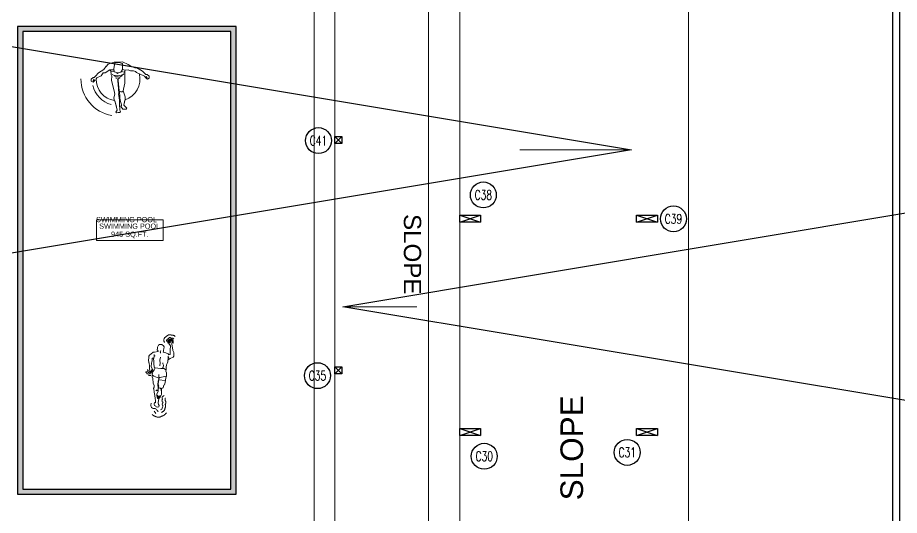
# Model space of a CAD drawing. Header units: inches. Extents: x 16106347 to 16308397, y -515360 to -420631.
# Drawn here: x 16168585 to 16194016, y -446185 to -431822 of the extents above; entities that cross this region are included whole.
import ezdxf
from ezdxf.enums import TextEntityAlignment as Align

# ---------------------------------------------------------------- set-up
doc = ezdxf.new("R2010")
doc.units = ezdxf.units.IN
doc.header["$LTSCALE"] = 1000
doc.header["$MEASUREMENT"] = 0
doc.layers.get('0').update_dxf_attribs({"color": 1})
for name, color, linetype in [('00', 252, 'Continuous'), ('DwgFree.com water', 151, 'Continuous'), ('FURINTURE', 37, 'Continuous'), ('S-BEAM NO', 3, 'Continuous'), ('S-COLUMN', 1, 'Continuous'), ('S-COLUMN CIRCLE', 9, 'Continuous'), ('S-COLUMN NO', 2, 'Continuous'), ('TEXT', 7, 'Continuous')]:
    doc.layers.add(name, color=color, linetype=linetype)
for name, color, linetype, lineweight in [('Dimension', 18, 'Continuous', 5), ('FLOORING', 251, 'Continuous', 20), ('hatch', 8, 'Continuous', 5), ('Human', 4, 'Continuous', 13), ('ROOF', 7, 'Continuous', 15)]:
    doc.layers.add(name, color=color, linetype=linetype, lineweight=lineweight)
doc.styles.add('ARIAL', font='ARIALN.TTF')
doc.styles.add('ROMANS', font='simplex.shx', dxfattribs={"width": 0.7})
doc.styles.get("Standard").update_dxf_attribs({"font": 'arial.ttf'})
doc.dimstyles.get("Standard").update_dxf_attribs({"dimscale": 200, "dimtxt": 2, "dimasz": 1, "dimexe": 1, "dimexo": 1, "dimgap": 1, "dimtad": 0, "dimtoh": 1, "dimdec": 1, "dimlfac": 0.001, "dimzin": 0, "dimdsep": 46, "dimtxsty": 'Standard', "dimblk": 'CLOSEDBLANK', "dimcen": 1, "dimclrd": 256, "dimclre": 256, "dimclrt": 256, "dimadec": 1, "dimazin": 0, "dimtfac": 1, "dimtdec": 1, "dimtix": 1, "dimtofl": 0, "dimtmove": 1, "dimatfit": 0, "dimldrblk": 'CLOSEDBLANK', "dimfxl": 0, "dimtolj": 1, "dimtzin": 0, "dimlwd": -1, "dimlwe": -1, "dimarcsym": 0})

# ---------------------------------------------------------------- blocks, each defined once
blk = doc.blocks.new('_ClosedBlank')
at = {"color": 0, "linetype": 'ByBlock', "lineweight": -2}
for p, q in [((-1, 0.16667), (0, 0)), ((-1, 0.16667), (-1, -0.16667)), ((0, 0), (-1, -0.16667))]:
    blk.add_line(p, q, dxfattribs=at)
blk = doc.blocks.new('bbnnnnbbbbnnnn')
at = {"layer": 'Human', "color": 7, "linetype": 'ByBlock'}
for points in [[(462, -2286), (362, -2315), (293, -2331), (231, -2326), (190, -2356), (194, -2390), (202, -2393), (233, -2390), (229, -2376), (213, -2373), (214, -2362), (224, -2352)], [(234, -2383), (256, -2368), (275, -2377), (274, -2385), (242, -2399), (229, -2407), (212, -2409), (200, -2395)], [(473, -2358), (354, -2366), (296, -2410), (229, -2417), (221, -2410)], [(748, -2396), (714, -2341), (666, -2260), (633, -2244), (578, -2251), (537, -2256), (477, -2281), (462, -2286)], [(609, -2384), (600, -2367), (598, -2347), (536, -2352), (483, -2358), (473, -2358)], [(550, -2548), (564, -2477), (587, -2403), (609, -2384)], [(664, -2412), (676, -2389), (705, -2377)], [(690, -2396), (806, -2396), (858, -2409), (894, -2424), (962, -2425), (1009, -2425)], [(1009, -2425), (1015, -2420), (1025, -2427), (1025, -2446), (1005, -2492), (1005, -2551), (1009, -2575), (1010, -2660), (1010, -2733), (1015, -2745)], [(1025, -2427), (1069, -2425), (1121, -2409), (1214, -2401), (1259, -2409), (1387, -2418), (1461, -2429), (1470, -2453), (1494, -2459), (1540, -2464)], [(1188, -2615), (1285, -2605), (1300, -2607), (1458, -2607), (1478, -2600), (1499, -2586), (1530, -2593), (1546, -2593), (1551, -2600), (1489, -2613), (1459, -2620), (1445, -2619), (1428, -2620), (1406, -2617), (1380, -2617), (1335, -2608), (1335, -2415)], [(1273, -2589), (1261, -2581), (1214, -2401)], [(1573, -2510), (1559, -2484), (1540, -2464), (1540, -2464)], [(550, -2548), (521, -2547), (495, -2546), (459, -2536), (400, -2536), (374, -2558), (345, -2606), (345, -2667), (369, -2698), (424, -2721), (457, -2720), (500, -2720), (510, -2710), (533, -2693)], [(510, -2622), (527, -2631), (544, -2630), (555, -2626), (572, -2621), (578, -2625), (589, -2625)], [(533, -2693), (547, -2691), (571, -2790), (580, -2835)], [(701, -2612), (784, -2624), (866, -2609), (930, -2609), (937, -2613)], [(979, -2527), (975, -2511), (908, -2511), (872, -2530), (846, -2537)], [(1274, -2586), (1278, -2600), (1281, -2605)], [(1548, -2596), (1645, -2593), (1732, -2619), (1782, -2619), (1854, -2589), (1854, -2551)], [(1551, -2563), (1565, -2587), (1603, -2600), (1632, -2600), (1643, -2593)], [(1592, -2513), (1568, -2513), (1568, -2530), (1553, -2553)], [(1569, -2503), (1732, -2491), (1789, -2511), (1815, -2524), (1854, -2551)], [(1570, -2524), (1623, -2510), (1634, -2506), (1633, -2498)], [(1854, -2551), (1979, -2562), (2019, -2546), (2050, -2530), (2088, -2530), (2095, -2572), (2088, -2605), (2073, -2619), (2059, -2657), (2024, -2674), (1977, -2662), (1977, -2634), (1919, -2643), (1858, -2660), (1781, -2677), (1686, -2703), (1591, -2722)], [(1618, -2603), (1622, -2610), (1637, -2620), (1646, -2648), (1634, -2651), (1627, -2641), (1627, -2612)], [(1623, -2610), (1623, -2603)], [(580, -2835), (590, -2840), (669, -2918), (701, -2937), (756, -2935), (797, -2935), (879, -2918), (883, -2911)], [(640, -2791), (678, -2779), (676, -2764)], [(657, -2792), (706, -2792), (770, -2805), (818, -2784), (903, -2784), (984, -2759), (1027, -2743), (1062, -2757), (1126, -2788), (1200, -2800), (1216, -2792), (1267, -2792), (1309, -2776), (1437, -2748), (1506, -2720), (1523, -2717), (1552, -2717)], [(739, -2800), (746, -2817), (746, -2837), (808, -2838), (855, -2838), (873, -2844)], [(747, -2812), (763, -2805)], [(873, -2844), (991, -2844), (1053, -2806), (1121, -2806), (1127, -2814)], [(883, -2911), (977, -2893), (1048, -2885), (1108, -2897), (1153, -2871), (1153, -2836), (1145, -2833), (1114, -2833), (1115, -2847), (1131, -2852), (1129, -2862), (1119, -2871)], [(1013, -2736), (1020, -2743)], [(1112, -2840), (1088, -2852), (1070, -2842), (1072, -2833), (1105, -2822), (1119, -2816), (1136, -2816), (1146, -2831)], [(1552, -2717), (1556, -2724), (1589, -2724), (1591, -2722)]]:
    blk.add_lwpolyline(points, dxfattribs=at)
for centre, radius, start, end in [((714, -2501), 580, 329.8394, 349.6819), ((1829, -2912), 324, 85.6285, 102.676), ((1816, -2984), 460, 90.1736, 96.2884), ((1822, -2466), 109, 244.5513, 286.9001), ((1801, -2993), 445, 83.1936, 92.6289)]:
    blk.add_arc(centre, radius, start, end, dxfattribs=at)
for points, knots in [([(118, -2508), (115, -2507), (110, -2504), (102, -2500), (100, -2498), (96, -2495), (94, -2493), (88, -2489), (85, -2485), (74, -2473), (68, -2464), (59, -2446), (56, -2437), (51, -2419), (50, -2409), (50, -2391), (51, -2382), (53, -2369), (54, -2365), (56, -2358), (57, -2355), (59, -2351), (59, -2350), (59, -2349)], [4.393431, 4.393431, 4.393431, 4.393431, 4.605045, 4.605045, 4.686522, 4.686522, 4.768, 4.768, 4.930955, 4.930955, 5.347088, 5.347088, 5.763221, 5.763221, 6.179355, 6.179355, 6.595488, 6.595488, 6.821368, 6.821368, 6.988035, 6.988035, 7.058571, 7.058571, 7.058571, 7.058571]), ([(59, -2349), (58, -2345), (57, -2339), (56, -2327), (55, -2321), (57, -2306), (59, -2297), (65, -2282), (68, -2276), (74, -2267), (77, -2264), (82, -2259), (83, -2258), (84, -2257)], [8.9310294, 8.9310294, 8.9310294, 8.9310294, 9.1040314, 9.1040314, 9.2369952, 9.2369952, 9.369959, 9.369959, 9.4755889, 9.4755889, 9.5812187, 9.5812187, 9.6421391, 9.6421391, 9.6421391, 9.6421391]), ([(1828, -2379), (1833, -2377), (1840, -2376), (1851, -2375), (1856, -2374), (1864, -2375), (1868, -2375), (1876, -2376), (1880, -2377), (1883, -2378)], [4.6163217, 4.6163217, 4.6163217, 4.6163217, 4.8454037, 4.8454037, 4.9685911, 4.9685911, 5.0917785, 5.0917785, 5.2485914, 5.2485914, 5.2485914, 5.2485914]), ([(1883, -2378), (1887, -2374), (1892, -2369), (1901, -2363), (1904, -2361), (1913, -2356), (1918, -2354), (1929, -2351), (1934, -2350), (1947, -2348), (1955, -2349), (1968, -2350), (1974, -2352), (1983, -2354), (1987, -2356), (1995, -2359), (1998, -2360), (2000, -2361)], [8.61, 8.61, 8.61, 8.61, 8.782621, 8.782621, 8.863913, 8.863913, 8.976697, 8.976697, 9.089482, 9.089482, 9.285369, 9.285369, 9.481257, 9.481257, 9.677145, 9.677145, 9.864789, 9.864789, 9.864789, 9.864789]), ([(2000, -2361), (2003, -2360), (2006, -2359), (2012, -2356), (2016, -2354), (2023, -2352), (2026, -2351), (2037, -2349), (2043, -2348), (2055, -2348), (2060, -2348), (2075, -2350), (2082, -2352), (2094, -2355), (2098, -2356), (2101, -2357), (2102, -2357), (2103, -2357), (2104, -2358), (2106, -2358), (2109, -2358), (2115, -2360), (2121, -2360), (2136, -2363), (2145, -2365), (2160, -2371), (2165, -2373), (2174, -2378), (2177, -2380), (2184, -2384), (2187, -2387), (2192, -2391), (2194, -2393), (2201, -2400), (2205, -2404), (2215, -2417), (2220, -2425), (2227, -2437), (2229, -2442), (2231, -2445)], [12.835672, 12.835672, 12.835672, 12.835672, 12.932359, 12.932359, 13.041813, 13.041813, 13.151267, 13.151267, 13.370176, 13.370176, 13.589084, 13.589084, 14.039659, 14.039659, 14.490234, 14.490234, 14.649289, 14.649289, 14.808344, 14.808344, 15.126454, 15.126454, 15.709353, 15.709353, 16.292252, 16.292252, 16.546124, 16.546124, 16.726105, 16.726105, 16.869443, 16.869443, 17.012781, 17.012781, 17.299456, 17.299456, 17.92813, 17.92813, 18.379912, 18.379912, 18.379912, 18.379912]), ([(2236, -2305), (2243, -2311), (2250, -2317), (2261, -2326), (2265, -2329), (2272, -2336), (2275, -2339), (2282, -2345), (2286, -2349), (2298, -2361), (2306, -2370), (2316, -2385), (2318, -2388), (2322, -2395), (2324, -2398), (2327, -2404), (2328, -2406), (2331, -2414), (2333, -2418), (2337, -2428), (2338, -2432), (2340, -2436), (2340, -2436), (2340, -2436)], [0, 0, 0, 0, 0.996129, 0.996129, 1.572481, 1.572481, 2.021294, 2.021294, 2.470108, 2.470108, 3.367735, 3.367735, 3.634215, 3.634215, 3.837484, 3.837484, 4.040754, 4.040754, 4.447293, 4.447293, 5.082101, 5.082101, 5.45522, 5.45522, 5.45522, 5.45522]), ([(2340, -2436), (2340, -2437), (2341, -2438), (2345, -2443), (2347, -2446), (2353, -2455), (2357, -2460), (2363, -2471), (2365, -2475), (2368, -2484), (2370, -2488), (2373, -2501), (2374, -2509), (2376, -2531), (2375, -2544), (2372, -2566), (2370, -2576), (2366, -2591), (2364, -2595), (2362, -2603), (2361, -2607), (2358, -2614), (2357, -2618), (2353, -2629), (2350, -2636), (2345, -2649), (2342, -2655), (2337, -2665), (2334, -2670), (2326, -2684), (2321, -2693), (2316, -2701), (2316, -2701), (2316, -2701)], [5.622982, 5.622982, 5.622982, 5.622982, 6.018018, 6.018018, 6.413054, 6.413054, 6.80809, 6.80809, 7.016095, 7.016095, 7.2241, 7.2241, 7.64011, 7.64011, 8.423184, 8.423184, 9.206258, 9.206258, 9.656337, 9.656337, 10.022538, 10.022538, 10.38874, 10.38874, 11.121142, 11.121142, 11.645991, 11.645991, 12.170839, 12.170839, 13.220535, 13.220535, 13.24851, 13.24851, 13.24851, 13.24851]), ([(280, -2538), (275, -2540), (270, -2543), (258, -2548), (252, -2551), (238, -2556), (232, -2558), (218, -2561), (211, -2562), (195, -2562), (188, -2561), (171, -2557), (162, -2553), (150, -2546), (145, -2543), (138, -2536), (136, -2534), (131, -2528), (129, -2526), (122, -2517), (120, -2512), (118, -2508)], [0, 0, 0, 0, 0.44593, 0.44593, 0.89186, 0.89186, 1.214378, 1.214378, 1.474315, 1.474315, 1.683854, 1.683854, 1.893394, 1.893394, 2.005943, 2.005943, 2.092675, 2.092675, 2.179407, 2.179407, 2.412325, 2.412325, 2.412325, 2.412325]), ([(2275, -2599), (2269, -2605), (2263, -2610), (2245, -2625), (2235, -2634), (2224, -2646), (2222, -2648), (2219, -2651), (2218, -2652), (2217, -2653)], [0, 0, 0, 0, 0.968242, 0.968242, 2.904726, 2.904726, 3.303235, 3.303235, 3.570397, 3.570397, 3.570397, 3.570397])]:
    blk.add_open_spline(points, degree=3, knots=knots, dxfattribs=at)
for points in [[(244, -2469), (192, -2480), (179, -2457), (154, -2439), (145, -2435), (128, -2407), (131, -2379), (140, -2346), (134, -2318), (148, -2304), (158, -2281)], [(279, -2305), (258, -2294), (249, -2301), (223, -2295), (213, -2300), (197, -2319), (182, -2324), (162, -2355), (171, -2359), (168, -2397), (171, -2402), (186, -2412), (190, -2424), (196, -2429), (206, -2431), (216, -2440), (221, -2447), (225, -2449), (240, -2445), (252, -2445), (270, -2445), (287, -2439)], [(1755, -2409), (1818, -2467), (1857, -2452), (1891, -2462), (1920, -2457), (1944, -2428), (2012, -2447), (2041, -2428), (2085, -2433), (2138, -2447), (2162, -2481)], [(2225, -2540), (2162, -2598), (2143, -2627), (2138, -2709), (2104, -2748), (2036, -2758), (2002, -2758)], [(1163, -2818), (1187, -2855), (1181, -2885), (1171, -2893), (1161, -2897), (1139, -2936), (1112, -2926), (1088, -2932), (1068, -2944)], [(1129, -2968), (1163, -2983), (1171, -2950), (1183, -2950), (1193, -2940), (1195, -2930), (1195, -2924)], [(1226, -2826), (1232, -2841), (1226, -2855), (1236, -2869), (1236, -2885), (1224, -2901), (1222, -2910)]]:
    blk.add_spline(points, degree=3, dxfattribs=at)
blk.add_open_spline([(1822, -2369), (1824, -2372), (1826, -2376), (1828, -2379)], degree=3, dxfattribs=at)
blk = doc.blocks.new('yuuuuuuu')
at = {"layer": 'Human', "color": 7}
for p, q in [((3663, -2306), (3684, -2252)), ((3663, -2306), (3684, -2252)), ((3684, -2252), (3722, -2234)), ((3684, -2252), (3722, -2234)), ((3734, -2279), (3707, -2309)), ((3722, -2234), (3758, -2262)), ((3722, -2234), (3758, -2262)), ((3754, -2275), (3734, -2279)), ((3754, -2275), (3742, -2308)), ((3742, -2308), (3754, -2275)), ((3758, -2262), (3754, -2275)), ((3605, -2565), (3631, -2419)), ((3618, -2492), (3631, -2419)), ((3631, -2419), (3674, -2329)), ((3631, -2419), (3653, -2374)), ((3653, -2374), (3674, -2329)), ((3674, -2329), (3663, -2306)), ((3674, -2329), (3663, -2306)), ((3700, -2536), (3711, -2450)), ((3718, -2345), (3709, -2465)), ((3711, -2450), (3718, -2345)), ((3742, -2308), (3718, -2345)), ((3718, -2345), (3742, -2308)), ((4458, -2544), (4501, -2464)), ((4501, -2464), (4458, -2544)), ((4501, -2464), (4523, -2467)), ((4523, -2467), (4501, -2464)), ((4523, -2467), (4537, -2500)), ((4551, -2533), (4523, -2467)), ((3619, -2608), (3605, -2565)), ((3606, -2558), (3618, -2492)), ((3616, -2696), (3619, -2608)), ((3700, -2536), (3686, -2564)), ((4137, -2675), (4008, -2692)), ((4173, -2666), (4137, -2675)), ((4284, -2582), (4173, -2666)), ((4347, -2560), (4284, -2582)), ((4337, -2684), (4387, -2661)), ((4343, -2562), (4347, -2560)), ((4343, -2695), (4392, -2671)), ((4347, -2560), (4349, -2565)), ((4458, -2544), (4349, -2565)), ((4349, -2565), (4404, -2555)), ((4387, -2661), (4470, -2600)), ((4392, -2671), (4578, -2597)), ((4429, -2630), (4400, -2652)), ((4400, -2652), (4405, -2666)), ((4404, -2555), (4458, -2544)), ((4406, -2665), (4485, -2634)), ((4478, -2597), (4429, -2630)), ((4614, -2641), (4442, -2761)), ((4470, -2600), (4486, -2593)), ((4518, -2590), (4478, -2597)), ((4485, -2634), (4578, -2597)), ((4486, -2593), (4518, -2590)), ((4551, -2533), (4518, -2590)), ((4518, -2590), (4551, -2533)), ((4614, -2641), (4528, -2701)), ((4537, -2500), (4551, -2533)), ((4578, -2597), (4594, -2589)), ((4578, -2597), (4594, -2589)), ((4594, -2589), (4616, -2566)), ((4594, -2589), (4605, -2578)), ((4605, -2578), (4616, -2566)), ((4637, -2648), (4614, -2641)), ((4660, -2655), (4614, -2641)), ((4616, -2566), (4639, -2573)), ((4616, -2566), (4639, -2573)), ((4660, -2655), (4637, -2648)), ((4639, -2573), (4655, -2605)), ((4639, -2573), (4672, -2637)), ((4655, -2605), (4672, -2637)), ((4672, -2637), (4660, -2655)), ((4672, -2637), (4660, -2655)), ((3594, -2901), (3603, -2766)), ((3603, -2766), (3616, -2696)), ((3744, -2843), (3623, -2891)), ((3736, -2782), (3708, -2727)), ((3732, -2775), (3785, -2787)), ((3749, -2843), (3736, -2782)), ((3815, -2854), (3744, -2843)), ((3793, -2772), (3759, -2781)), ((3785, -2787), (3793, -2851)), ((3839, -2750), (3793, -2772)), ((3844, -2905), (3815, -2854)), ((3839, -2750), (4008, -2692)), ((3974, -2863), (3936, -2830)), ((3972, -2860), (4001, -2848)), ((3974, -2863), (3972, -2923)), ((3975, -2867), (3973, -2860)), ((3975, -2867), (4004, -2852)), ((4001, -2848), (4199, -2751)), ((4004, -2852), (4253, -2738)), ((4273, -2834), (4042, -2983)), ((4199, -2751), (4208, -2737)), ((4208, -2737), (4337, -2684)), ((4253, -2738), (4269, -2740)), ((4269, -2740), (4343, -2695)), ((4302, -2813), (4273, -2834)), ((4388, -2801), (4302, -2813)), ((4447, -2766), (4388, -2801)), ((4446, -2767), (4439, -2771)), ((4528, -2701), (4442, -2761)), ((4442, -2761), (4446, -2767)), ((3594, -2901), (3662, -3066)), ((3623, -2891), (3629, -2970)), ((3629, -2970), (3664, -3049)), ((3664, -3049), (3800, -3022)), ((3800, -3022), (3857, -2990)), ((3810, -3017), (3844, -3095)), ((3864, -3057), (3842, -2999)), ((3843, -2905), (3853, -2932)), ((3852, -2933), (3844, -2905)), ((3844, -3095), (3864, -3057)), ((3862, -2914), (3846, -2906)), ((3857, -2990), (3852, -2933)), ((3853, -2931), (3862, -2914)), ((3942, -3029), (3856, -3073)), ((3960, -3012), (3942, -3029)), ((3960, -3012), (4042, -2983)), ((3662, -3066), (3743, -3171)), ((3743, -3171), (3809, -3198)), ((3801, -3200), (3886, -3225)), ((3941, -3167), (3844, -3095)), ((3886, -3225), (3995, -3305)), ((3961, -3206), (3941, -3167)), ((3961, -3206), (4032, -3228)), ((4032, -3228), (4109, -3300)), ((3995, -3305), (4087, -3342)), ((4087, -3342), (4121, -3355)), ((4109, -3300), (4151, -3311)), ((4121, -3355), (4129, -3379)), ((4121, -3355), (4129, -3379)), ((4129, -3379), (4181, -3404)), ((4129, -3379), (4181, -3404)), ((4199, -3351), (4159, -3347)), ((4185, -3324), (4169, -3320)), ((4181, -3404), (4221, -3391)), ((4181, -3404), (4221, -3391)), ((4216, -3340), (4185, -3324)), ((4185, -3324), (4216, -3340)), ((4216, -3340), (4199, -3351)), ((4226, -3342), (4216, -3340)), ((4221, -3391), (4226, -3342)), ((4221, -3391), (4226, -3342))]:
    blk.add_line(p, q, dxfattribs=at)
for centre, radius, start, end in [((3973, -2860), 475, 38.8572, 123.6364), ((3973, -2860), 475, 38.8572, 123.6364), ((4176, -2704), 35.5, 329.9265, 76.1432), ((3973, -2860), 475, 24.2166, 26.0315), ((3973, -2860), 475, 24.2166, 26.0315), ((3653, -2989), 273, 353.9657, 50.9379), ((3805, -2921), 137, 342.4184, 60.7514), ((3973, -2860), 475, 289.9981, 10.8426), ((3973, -2860), 240, 23.2805, 25.7286), ((3973, -2860), 804, 289.9981, 10.8426), ((3966, -2850), 579, 304.4797, 4.3103)]:
    blk.add_arc(centre, radius, start, end, dxfattribs=at)
blk.add_spline([(3686, -2564), (3690, -2608), (3708, -2656), (3708, -2727)], degree=3, dxfattribs=at)
blk = doc.blocks.new('zw$8369')
at = {"layer": 'hatch'}
h = blk.add_hatch(color=251, dxfattribs=at)
h.paths.add_polyline_path([(-1201.6, 1477), (-1201.6, 2017), (-949.6, 2017), (-949.6, 1477)])
h.paths.add_polyline_path([(-1195.6, 1483), (-1195.6, 2011), (-955.6, 2011), (-955.6, 1483)], flags=16)
at = {"layer": 'Dimension', "color": 251, "elevation": 0}
blk.add_lwpolyline([(-1110.5, 1793.9), (-1033.9, 1793.9), (-1033.9, 1769.8), (-1110.5, 1769.8)], close=True, dxfattribs=at)
at = {"layer": 'FLOORING', "color": 251, "elevation": 0}
blk.add_lwpolyline([(-1315.6, 2114.9), (-1201.6, 2114.9), (-1201.6, 2354.9), (-949.6, 2354.9), (-949.6, 2114.9), (-835.6, 2114.9), (-835.6, 1771), (-835.6, 1379.1), (-1315.6, 1379.1), (-1315.6, 2114.9)], dxfattribs=at)
at = {"layer": 'FURINTURE', "color": 251, "elevation": 0}
for points in [[(-1201.6, 1477), (-949.6, 1477), (-949.6, 2017), (-1201.6, 2017)], [(-1195.6, 1483), (-955.6, 1483), (-955.6, 2011), (-1195.6, 2011)]]:
    blk.add_lwpolyline(points, close=True, dxfattribs=at)
at = {"layer": 'ROOF', "color": 251, "elevation": 0}
for points in [[(-1723.6, 2150.9), (-1723.6, 808.1), (-427.6, 808.1), (-427.6, 808.1), (-427.6, 2150.9), (-727.6, 2150.9), (-727.6, 1271.1), (-1423.6, 1271.1), (-1423.6, 2150.9)], [(-1459.6, 1235.1), (-1459.6, 2150.9), (-1291.6, 2150.9), (-1291.6, 1403.1), (-859.6, 1403.1), (-859.6, 2150.8), (-691.6, 2150.8), (-691.6, 1235.1), (-691.6, 1235.1), (-1459.6, 1235.1), (-1459.6, 1235.1)]]:
    blk.add_lwpolyline(points, close=True, dxfattribs=at)
at = {"layer": 'DwgFree.com water', "color": 251}
for name, p, xscale, yscale, zscale, rotation in [('yuuuuuuu', (-869.4, 2101.7, 0), 0.05324535051925876, 0.05324535051925876, 0.05324535051925876, 249.6499327761444), ('bbnnnnbbbbnnnn', (-926.9, 1654.3, 0), 0.04127176994207957, 0.04127176994207957, 0.04127176994207957, 264.8769880766724)]:
    blk.add_blockref(name, p, dxfattribs=dict(at, xscale=xscale, yscale=yscale, zscale=zscale, rotation=rotation))
at = {"layer": 'TEXT', "color": 251, "char_height": 6, "width": 80.112, "attachment_point": 1, "style": 'ARIAL'}
for s, insert in [('{\\fArial|b0|i0|c0|p34;\\W2.08604; }{\\fArial|b0|i0|c0|p34;\\C1;SWIMMING POOL}', (-1116, 1797.1, 0)), ('{\\fArial|b0|i0|c0|p34;\\W2.08604; }{\\fArial|b0|i0|c0|p34;\\C1;SWIMMING POOL}', (-1112.4, 1789.5, 0)), ('{\\fArial|b0|i0|c0|p34;\\W7.98059; }{\\fArial|b0|i0|c0|p34;\\C1;945 SQ.FT.}', (-1112.4, 1780.2, 0))]:
    blk.add_mtext(s, dxfattribs=dict(at, insert=insert))
at = {"layer": 'TEXT', "color": 251, "ltscale": 1.5, "attachment_point": 1}
for insert, char_height, width, rotation in [((-736.1, 1800.5, 0), 19.945, 93.789, 270), ((-575.4, 1470, 0), 26.023, 122.372, 90)]:
    blk.add_mtext('{\\fArial|b0|i0|c0|p34;\\W7.63149; }SLOPE', dxfattribs=dict(at, insert=insert, char_height=char_height, width=width, rotation=rotation))
at = {"layer": 'Dimension', "color": 251, "ltscale": 1.5}
for points in [[(-493.6, 1874.7, 0), (-622.3, 1874.7, 0)], [(-826.4, 1693.5, 0), (-741.2, 1693.5, 0)]]:
    blk.add_leader(points, dimstyle='Standard', override={"dimasz": 36, "dimexe": 0.5, "dimexo": 0.5, "dimgap": 0.25, "dimtad": 0, "dimdec": 2, "dimcen": 2, "dimclrd": 7, "dimclrt": 20, "dimaunit": 4, "dimtm": 1e-09, "dimtdec": 2, "dimtmove": 1, "dimlwe": 65534, "dimarcsym": 1}, dxfattribs=at)

msp = doc.modelspace()

# ---------------------------------------------------------------- linework, layer by layer
at = {"layer": 'S-BEAM NO', "elevation": 0}
for points in [[(16106347, -420631), (16194016, -420631), (16194016, -515360), (16106347, -515360)], [(16106543, -420827), (16193820, -420827), (16193820, -515164), (16106543, -515164)]]:
    msp.add_lwpolyline(points, close=True, dxfattribs=at)
at = {"layer": 'S-COLUMN', "color": 5, "linetype": 'Continuous'}
for p, q in [((16177735, -435252, 0), (16177935, -435453, 0)), ((16177735, -435453, 0), (16177935, -435252, 0)), ((16181335, -437525, 0), (16181935, -437725, 0)), ((16181335, -437725, 0), (16181937, -437525, 0)), ((16186436, -437526, 0), (16187036, -437726, 0)), ((16186436, -437726, 0), (16187037, -437526, 0)), ((16177735, -441901, 0), (16177935, -442102, 0)), ((16177735, -442102, 0), (16177935, -441901, 0)), ((16181335, -443676, 0), (16181935, -443876, 0)), ((16181335, -443876, 0), (16181937, -443676, 0)), ((16186435, -443676, 0), (16187035, -443876, 0)), ((16186435, -443876, 0), (16187037, -443676, 0))]:
    msp.add_line(p, q, dxfattribs=at)
at = {"layer": 'S-COLUMN', "ltscale": 5, "elevation": 0}
for points in [[(16177735, -435252), (16177935, -435252), (16177935, -435453), (16177735, -435453)], [(16181935, -437526), (16181935, -437726), (16181335, -437726), (16181335, -437526)], [(16187036, -437526), (16187036, -437726), (16186436, -437726), (16186436, -437526)], [(16177735, -441901), (16177935, -441901), (16177935, -442102), (16177735, -442102)], [(16181935, -443676), (16181935, -443876), (16181335, -443876), (16181335, -443676)], [(16187036, -443676), (16187036, -443876), (16186436, -443876), (16186436, -443676)]]:
    msp.add_lwpolyline(points, close=True, dxfattribs=at)
at = {"layer": 'S-COLUMN CIRCLE'}
for centre in [(16177261, -435371, 0), (16182017, -436939, 0), (16187500, -437629, 0), (16177233, -442153, 0), (16186168, -444367, 0), (16182044, -444480, 0)]:
    msp.add_circle(centre, 374, dxfattribs=at)

# ---------------------------------------------------------------- block references
at = {"layer": '00', "color": 1, "linetype": 'Continuous', "xscale": 25, "yscale": 25, "zscale": 25}
msp.add_blockref('zw$8369', (16198626, -482502, 0), dxfattribs=at)

# ---------------------------------------------------------------- texts
at = {"layer": 'S-COLUMN NO', "style": 'ROMANS', "width": 0.7}
for s, p in [('C41', (16177261, -435371, 0)), ('C38', (16182017, -436939, 0)), ('C39', (16187500, -437629, 0)), ('C35', (16177233, -442153, 0)), ('C31', (16186168, -444367, 0)), ('C30', (16182044, -444480, 0))]:
    msp.add_text(s, height=275, dxfattribs=at).set_placement(p, align=Align.MIDDLE)

doc.saveas('drawing.dxf')
